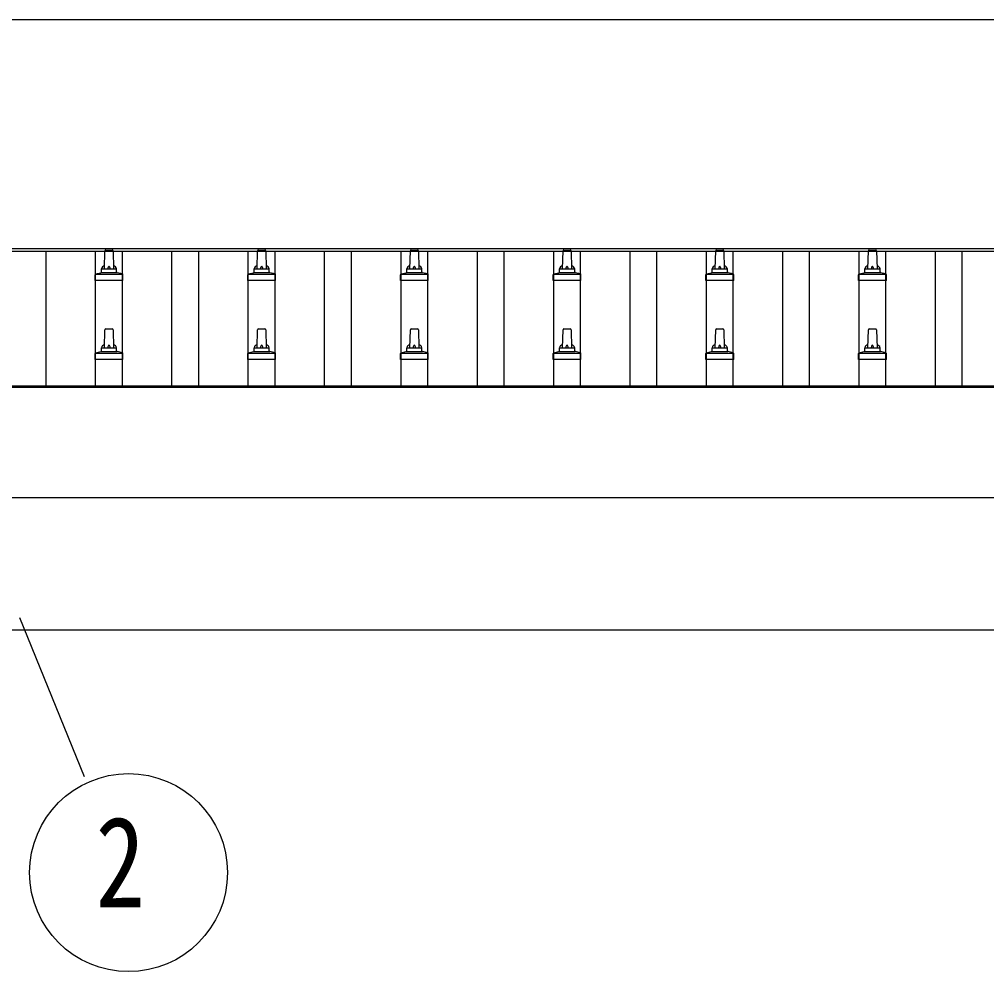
# Model space of a CAD drawing. Units: millimetres, scale not verified. Extents: x -16820 to 16820, y -11880 to 11880.
# Drawn here: x -12828 to -11561, y -1610 to -363 of the extents above; entities that cross this region are included whole.
import ezdxf
from ezdxf.enums import TextEntityAlignment as Align

# ---------------------------------------------------------------- set-up
doc = ezdxf.new("R2010")
doc.units = ezdxf.units.MM
doc.header["$LTSCALE"] = 50
for name, color, linetype in [('0-4_YKK_13', 4, 'Continuous'), ('0-5_YKK_A1', 4, 'Continuous'), ('0-6_YKK_D', 6, 'Continuous')]:
    doc.layers.add(name, color=color, linetype=linetype)
doc.styles.add('ＭＳ ゴシック', font='')
doc.styles.get('ＭＳ ゴシック').set_extended_font_data('MS Gothic')

msp = doc.modelspace()

# ---------------------------------------------------------------- linework, layer by layer
at = {"layer": '0-4_YKK_13'}
for p, q in [((-12716.92, -689.85), (-12716.19, -666.32)), ((-12715.19, -665.35), (-12706.65, -665.35)), ((-12705.65, -666.32), (-12704.92, -689.85)), ((-12516.92, -689.85), (-12516.19, -666.32)), ((-12515.19, -665.35), (-12506.65, -665.35)), ((-12505.65, -666.32), (-12504.92, -689.85)), ((-12316.92, -689.85), (-12316.19, -666.32)), ((-12315.19, -665.35), (-12306.65, -665.35)), ((-12305.65, -666.32), (-12304.92, -689.85)), ((-12116.92, -689.85), (-12116.19, -666.32)), ((-12115.19, -665.35), (-12106.65, -665.35)), ((-12105.65, -666.32), (-12104.92, -689.85)), ((-11916.92, -689.85), (-11916.19, -666.32)), ((-11915.19, -665.35), (-11906.65, -665.35)), ((-11905.65, -666.32), (-11904.92, -689.85)), ((-11716.92, -689.85), (-11716.19, -666.32)), ((-11715.19, -665.35), (-11706.65, -665.35)), ((-11705.65, -666.32), (-11704.92, -689.85)), ((-12728.79, -696.85), (-12693.05, -696.85)), ((-12728.41, -696.66), (-12721.69, -695.03)), ((-12721.3, -694.85), (-12700.54, -694.85)), ((-12720.92, -694.06), (-12720.92, -689.85)), ((-12719.92, -689.85), (-12701.92, -689.85)), ((-12700.92, -694.06), (-12700.92, -689.85)), ((-12693.44, -696.66), (-12700.16, -695.03)), ((-12528.79, -696.85), (-12493.05, -696.85)), ((-12528.41, -696.66), (-12521.69, -695.03)), ((-12521.3, -694.85), (-12500.54, -694.85)), ((-12520.92, -694.06), (-12520.92, -689.85)), ((-12519.92, -689.85), (-12501.92, -689.85)), ((-12500.92, -694.06), (-12500.92, -689.85)), ((-12493.44, -696.66), (-12500.16, -695.03)), ((-12328.79, -696.85), (-12293.05, -696.85)), ((-12328.41, -696.66), (-12321.69, -695.03)), ((-12321.3, -694.85), (-12300.54, -694.85)), ((-12320.92, -694.06), (-12320.92, -689.85)), ((-12319.92, -689.85), (-12301.92, -689.85)), ((-12300.92, -694.06), (-12300.92, -689.85)), ((-12293.44, -696.66), (-12300.16, -695.03)), ((-12128.79, -696.85), (-12093.05, -696.85)), ((-12128.41, -696.66), (-12121.69, -695.03)), ((-12121.3, -694.85), (-12100.54, -694.85)), ((-12120.92, -694.06), (-12120.92, -689.85)), ((-12119.92, -689.85), (-12101.92, -689.85)), ((-12100.92, -694.06), (-12100.92, -689.85)), ((-12093.44, -696.66), (-12100.16, -695.03)), ((-11928.79, -696.85), (-11893.05, -696.85)), ((-11928.41, -696.66), (-11921.69, -695.03)), ((-11921.3, -694.85), (-11900.54, -694.85)), ((-11920.92, -694.06), (-11920.92, -689.85)), ((-11919.92, -689.85), (-11901.92, -689.85)), ((-11900.92, -694.06), (-11900.92, -689.85)), ((-11893.44, -696.66), (-11900.16, -695.03)), ((-11728.79, -696.85), (-11693.05, -696.85)), ((-11728.41, -696.66), (-11721.69, -695.03)), ((-11721.3, -694.85), (-11700.54, -694.85)), ((-11720.92, -694.06), (-11720.92, -689.85)), ((-11719.92, -689.85), (-11701.92, -689.85)), ((-11700.92, -694.06), (-11700.92, -689.85)), ((-11693.44, -696.66), (-11700.16, -695.03)), ((-12729.17, -705.35), (-12729.17, -697.63)), ((-12692.67, -705.35), (-12729.17, -705.35)), ((-12692.67, -705.35), (-12692.67, -697.63)), ((-12529.17, -705.35), (-12529.17, -697.63)), ((-12492.67, -705.35), (-12529.17, -705.35)), ((-12492.67, -705.35), (-12492.67, -697.63)), ((-12329.17, -705.35), (-12329.17, -697.63)), ((-12292.67, -705.35), (-12329.17, -705.35)), ((-12292.67, -705.35), (-12292.67, -697.63)), ((-12129.17, -705.35), (-12129.17, -697.63)), ((-12092.67, -705.35), (-12129.17, -705.35)), ((-12092.67, -705.35), (-12092.67, -697.63)), ((-11929.17, -705.35), (-11929.17, -697.63)), ((-11892.67, -705.35), (-11929.17, -705.35)), ((-11892.67, -705.35), (-11892.67, -697.63)), ((-11729.17, -705.35), (-11729.17, -697.63)), ((-11692.67, -705.35), (-11729.17, -705.35)), ((-11692.67, -705.35), (-11692.67, -697.63)), ((-12716.92, -793.18), (-12716.19, -769.65)), ((-12715.19, -768.68), (-12706.65, -768.68)), ((-12705.65, -769.65), (-12704.92, -793.18)), ((-12516.92, -793.18), (-12516.19, -769.65)), ((-12515.19, -768.68), (-12506.65, -768.68)), ((-12505.65, -769.65), (-12504.92, -793.18)), ((-12316.92, -793.18), (-12316.19, -769.65)), ((-12315.19, -768.68), (-12306.65, -768.68)), ((-12305.65, -769.65), (-12304.92, -793.18)), ((-12116.92, -793.18), (-12116.19, -769.65)), ((-12115.19, -768.68), (-12106.65, -768.68)), ((-12105.65, -769.65), (-12104.92, -793.18)), ((-11916.92, -793.18), (-11916.19, -769.65)), ((-11915.19, -768.68), (-11906.65, -768.68)), ((-11905.65, -769.65), (-11904.92, -793.18)), ((-11716.92, -793.18), (-11716.19, -769.65)), ((-11715.19, -768.68), (-11706.65, -768.68)), ((-11705.65, -769.65), (-11704.92, -793.18)), ((-12721.3, -798.18), (-12700.54, -798.18)), ((-12720.92, -797.39), (-12720.92, -793.18)), ((-12719.92, -793.18), (-12701.92, -793.18)), ((-12700.92, -797.39), (-12700.92, -793.18)), ((-12521.3, -798.18), (-12500.54, -798.18)), ((-12520.92, -797.39), (-12520.92, -793.18)), ((-12519.92, -793.18), (-12501.92, -793.18)), ((-12500.92, -797.39), (-12500.92, -793.18)), ((-12321.3, -798.18), (-12300.54, -798.18)), ((-12320.92, -797.39), (-12320.92, -793.18)), ((-12319.92, -793.18), (-12301.92, -793.18)), ((-12300.92, -797.39), (-12300.92, -793.18)), ((-12121.3, -798.18), (-12100.54, -798.18)), ((-12120.92, -797.39), (-12120.92, -793.18)), ((-12119.92, -793.18), (-12101.92, -793.18)), ((-12100.92, -797.39), (-12100.92, -793.18)), ((-11921.3, -798.18), (-11900.54, -798.18)), ((-11920.92, -797.39), (-11920.92, -793.18)), ((-11919.92, -793.18), (-11901.92, -793.18)), ((-11900.92, -797.39), (-11900.92, -793.18)), ((-11721.3, -798.18), (-11700.54, -798.18)), ((-11720.92, -797.39), (-11720.92, -793.18)), ((-11719.92, -793.18), (-11701.92, -793.18)), ((-11700.92, -797.39), (-11700.92, -793.18)), ((-12729.17, -808.68), (-12729.17, -800.97)), ((-12692.67, -808.68), (-12729.17, -808.68)), ((-12728.79, -800.18), (-12693.05, -800.18)), ((-12728.41, -799.99), (-12721.69, -798.36)), ((-12693.44, -799.99), (-12700.16, -798.36)), ((-12692.67, -808.68), (-12692.67, -800.97)), ((-12529.17, -808.68), (-12529.17, -800.97)), ((-12492.67, -808.68), (-12529.17, -808.68)), ((-12528.79, -800.18), (-12493.05, -800.18)), ((-12528.41, -799.99), (-12521.69, -798.36)), ((-12493.44, -799.99), (-12500.16, -798.36)), ((-12492.67, -808.68), (-12492.67, -800.97)), ((-12329.17, -808.68), (-12329.17, -800.97)), ((-12292.67, -808.68), (-12329.17, -808.68)), ((-12328.79, -800.18), (-12293.05, -800.18)), ((-12328.41, -799.99), (-12321.69, -798.36)), ((-12293.44, -799.99), (-12300.16, -798.36)), ((-12292.67, -808.68), (-12292.67, -800.97)), ((-12129.17, -808.68), (-12129.17, -800.97)), ((-12092.67, -808.68), (-12129.17, -808.68)), ((-12128.79, -800.18), (-12093.05, -800.18)), ((-12128.41, -799.99), (-12121.69, -798.36)), ((-12093.44, -799.99), (-12100.16, -798.36)), ((-12092.67, -808.68), (-12092.67, -800.97)), ((-11929.17, -808.68), (-11929.17, -800.97)), ((-11892.67, -808.68), (-11929.17, -808.68)), ((-11928.79, -800.18), (-11893.05, -800.18)), ((-11928.41, -799.99), (-11921.69, -798.36)), ((-11893.44, -799.99), (-11900.16, -798.36)), ((-11892.67, -808.68), (-11892.67, -800.97)), ((-11729.17, -808.68), (-11729.17, -800.97)), ((-11692.67, -808.68), (-11729.17, -808.68)), ((-11728.79, -800.18), (-11693.05, -800.18)), ((-11728.41, -799.99), (-11721.69, -798.36)), ((-11693.44, -799.99), (-11700.16, -798.36)), ((-11692.67, -808.68), (-11692.67, -800.97))]:
    msp.add_line(p, q, dxfattribs=at)
for centre, radius, start, end in [((-12715.19, -666.35), 1, 90, 178.60509), ((-12706.65, -666.35), 1, 1.39491, 90), ((-12515.19, -666.35), 1, 90, 178.60509), ((-12506.65, -666.35), 1, 1.39491, 90), ((-12315.19, -666.35), 1, 90, 178.60509), ((-12306.65, -666.35), 1, 1.39491, 90), ((-12115.19, -666.35), 1, 90, 178.60509), ((-12106.65, -666.35), 1, 1.39491, 90), ((-11915.19, -666.35), 1, 90, 178.60509), ((-11906.65, -666.35), 1, 1.39491, 90), ((-11715.19, -666.35), 1, 90, 178.60509), ((-11706.65, -666.35), 1, 1.39491, 90), ((-12728.17, -697.63), 1, 103.62699, 180), ((-12721.92, -694.06), 1, 283.62699, 0), ((-12716.84, -690.48), 4.13, 90, 171.17633), ((-12719.92, -690.85), 1, 90, 180), ((-12707.59, -689.85), 4.83, 133.60282, 180), ((-12714.25, -689.85), 4.83, 0, 46.39718), ((-12705.01, -690.48), 4.13, 8.82367, 90), ((-12701.92, -690.85), 1, 0, 90), ((-12699.92, -694.06), 1, 180, 256.37301), ((-12693.67, -697.63), 1, 0, 76.37301), ((-12528.17, -697.63), 1, 103.62699, 180), ((-12521.92, -694.06), 1, 283.62699, 0), ((-12516.84, -690.48), 4.13, 90, 171.17633), ((-12519.92, -690.85), 1, 90, 180), ((-12507.59, -689.85), 4.83, 133.60282, 180), ((-12514.25, -689.85), 4.83, 0, 46.39718), ((-12505.01, -690.48), 4.13, 8.82367, 90), ((-12501.92, -690.85), 1, 0, 90), ((-12499.92, -694.06), 1, 180, 256.37301), ((-12493.67, -697.63), 1, 0, 76.37301), ((-12328.17, -697.63), 1, 103.62699, 180), ((-12321.92, -694.06), 1, 283.62699, 0), ((-12316.84, -690.48), 4.13, 90, 171.17633), ((-12319.92, -690.85), 1, 90, 180), ((-12307.59, -689.85), 4.83, 133.60282, 180), ((-12314.25, -689.85), 4.83, 0, 46.39718), ((-12305.01, -690.48), 4.13, 8.82367, 90), ((-12301.92, -690.85), 1, 0, 90), ((-12299.92, -694.06), 1, 180, 256.37301), ((-12293.67, -697.63), 1, 0, 76.37301), ((-12128.17, -697.63), 1, 103.62699, 180), ((-12121.92, -694.06), 1, 283.62699, 0), ((-12116.84, -690.48), 4.13, 90, 171.17633), ((-12119.92, -690.85), 1, 90, 180), ((-12107.59, -689.85), 4.83, 133.60282, 180), ((-12114.25, -689.85), 4.83, 0, 46.39718), ((-12105.01, -690.48), 4.13, 8.82367, 90), ((-12101.92, -690.85), 1, 0, 90), ((-12099.92, -694.06), 1, 180, 256.37301), ((-12093.67, -697.63), 1, 0, 76.37301), ((-11928.17, -697.63), 1, 103.62699, 180), ((-11921.92, -694.06), 1, 283.62699, 0), ((-11916.84, -690.48), 4.13, 90, 171.17633), ((-11919.92, -690.85), 1, 90, 180), ((-11907.59, -689.85), 4.83, 133.60282, 180), ((-11914.25, -689.85), 4.83, 0, 46.39718), ((-11905.01, -690.48), 4.13, 8.82367, 90), ((-11901.92, -690.85), 1, 0, 90), ((-11899.92, -694.06), 1, 180, 256.37301), ((-11893.67, -697.63), 1, 0, 76.37301), ((-11728.17, -697.63), 1, 103.62699, 180), ((-11721.92, -694.06), 1, 283.62699, 0), ((-11716.84, -690.48), 4.13, 90, 171.17633), ((-11719.92, -690.85), 1, 90, 180), ((-11707.59, -689.85), 4.83, 133.60282, 180), ((-11714.25, -689.85), 4.83, 0, 46.39718), ((-11705.01, -690.48), 4.13, 8.82367, 90), ((-11701.92, -690.85), 1, 0, 90), ((-11699.92, -694.06), 1, 180, 256.37301), ((-11693.67, -697.63), 1, 0, 76.37301), ((-12715.19, -769.68), 1, 90, 178.60509), ((-12706.65, -769.68), 1, 1.39491, 90), ((-12515.19, -769.68), 1, 90, 178.60509), ((-12506.65, -769.68), 1, 1.39491, 90), ((-12315.19, -769.68), 1, 90, 178.60509), ((-12306.65, -769.68), 1, 1.39491, 90), ((-12115.19, -769.68), 1, 90, 178.60509), ((-12106.65, -769.68), 1, 1.39491, 90), ((-11915.19, -769.68), 1, 90, 178.60509), ((-11906.65, -769.68), 1, 1.39491, 90), ((-11715.19, -769.68), 1, 90, 178.60509), ((-11706.65, -769.68), 1, 1.39491, 90), ((-12721.92, -797.39), 1, 283.62699, 0), ((-12716.84, -793.81), 4.13, 90, 171.17633), ((-12719.92, -794.18), 1, 90, 180), ((-12707.59, -793.18), 4.83, 133.60282, 180), ((-12714.25, -793.18), 4.83, 0, 46.39718), ((-12705.01, -793.81), 4.13, 8.82367, 90), ((-12701.92, -794.18), 1, 0, 90), ((-12699.92, -797.39), 1, 180, 256.37301), ((-12521.92, -797.39), 1, 283.62699, 0), ((-12516.84, -793.81), 4.13, 90, 171.17633), ((-12519.92, -794.18), 1, 90, 180), ((-12507.59, -793.18), 4.83, 133.60282, 180), ((-12514.25, -793.18), 4.83, 0, 46.39718), ((-12505.01, -793.81), 4.13, 8.82367, 90), ((-12501.92, -794.18), 1, 0, 90), ((-12499.92, -797.39), 1, 180, 256.37301), ((-12321.92, -797.39), 1, 283.62699, 0), ((-12316.84, -793.81), 4.13, 90, 171.17633), ((-12319.92, -794.18), 1, 90, 180), ((-12307.59, -793.18), 4.83, 133.60282, 180), ((-12314.25, -793.18), 4.83, 0, 46.39718), ((-12305.01, -793.81), 4.13, 8.82367, 90), ((-12301.92, -794.18), 1, 0, 90), ((-12299.92, -797.39), 1, 180, 256.37301), ((-12121.92, -797.39), 1, 283.62699, 0), ((-12116.84, -793.81), 4.13, 90, 171.17633), ((-12119.92, -794.18), 1, 90, 180), ((-12107.59, -793.18), 4.83, 133.60282, 180), ((-12114.25, -793.18), 4.83, 0, 46.39718), ((-12105.01, -793.81), 4.13, 8.82367, 90), ((-12101.92, -794.18), 1, 0, 90), ((-12099.92, -797.39), 1, 180, 256.37301), ((-11921.92, -797.39), 1, 283.62699, 0), ((-11916.84, -793.81), 4.13, 90, 171.17633), ((-11919.92, -794.18), 1, 90, 180), ((-11907.59, -793.18), 4.83, 133.60282, 180), ((-11914.25, -793.18), 4.83, 0, 46.39718), ((-11905.01, -793.81), 4.13, 8.82367, 90), ((-11901.92, -794.18), 1, 0, 90), ((-11899.92, -797.39), 1, 180, 256.37301), ((-11721.92, -797.39), 1, 283.62699, 0), ((-11716.84, -793.81), 4.13, 90, 171.17633), ((-11719.92, -794.18), 1, 90, 180), ((-11707.59, -793.18), 4.83, 133.60282, 180), ((-11714.25, -793.18), 4.83, 0, 46.39718), ((-11705.01, -793.81), 4.13, 8.82367, 90), ((-11701.92, -794.18), 1, 0, 90), ((-11699.92, -797.39), 1, 180, 256.37301), ((-12728.17, -800.97), 1, 103.62699, 180), ((-12693.67, -800.97), 1, 0, 76.37301), ((-12528.17, -800.97), 1, 103.62699, 180), ((-12493.67, -800.97), 1, 0, 76.37301), ((-12328.17, -800.97), 1, 103.62699, 180), ((-12293.67, -800.97), 1, 0, 76.37301), ((-12128.17, -800.97), 1, 103.62699, 180), ((-12093.67, -800.97), 1, 0, 76.37301), ((-11928.17, -800.97), 1, 103.62699, 180), ((-11893.67, -800.97), 1, 0, 76.37301), ((-11728.17, -800.97), 1, 103.62699, 180), ((-11693.67, -800.97), 1, 0, 76.37301)]:
    msp.add_arc(centre, radius, start, end, dxfattribs=at)
at = {"layer": '0-5_YKK_A1'}
for p, q in [((-13733.92, -663.33), (-8333.42, -663.33)), ((-13733.92, -666.91), (-8310.92, -666.91)), ((-12793.42, -842.94), (-12793.42, -666.91)), ((-12728.42, -842.94), (-12728.42, -666.91)), ((-12693.42, -842.94), (-12693.42, -666.91)), ((-12628.42, -842.94), (-12628.42, -666.91)), ((-12593.42, -842.94), (-12593.42, -666.91)), ((-12528.42, -842.94), (-12528.42, -666.91)), ((-12493.42, -842.94), (-12493.42, -666.91)), ((-12428.42, -842.94), (-12428.42, -666.91)), ((-12393.42, -842.94), (-12393.42, -666.91)), ((-12328.42, -842.94), (-12328.42, -666.91)), ((-12293.42, -842.94), (-12293.42, -666.91)), ((-12228.42, -842.94), (-12228.42, -666.91)), ((-12193.42, -842.94), (-12193.42, -666.91)), ((-12128.42, -842.94), (-12128.42, -666.91)), ((-12093.42, -842.94), (-12093.42, -666.91)), ((-12028.42, -842.94), (-12028.42, -666.91)), ((-11993.42, -842.94), (-11993.42, -666.91)), ((-11928.42, -842.94), (-11928.42, -666.91)), ((-11893.42, -842.94), (-11893.42, -666.91)), ((-11828.42, -842.94), (-11828.42, -666.91)), ((-11793.42, -842.94), (-11793.42, -666.91)), ((-11728.42, -842.94), (-11728.42, -666.91)), ((-11693.42, -842.94), (-11693.42, -666.91)), ((-11628.42, -842.94), (-11628.42, -666.91)), ((-11593.42, -842.94), (-11593.42, -666.91)), ((-13733.92, -843.16), (-8320.92, -843.16)), ((-13729.22, -844.71), (-8320.92, -844.71)), ((-8320.92, -989.59), (-13729.22, -989.59)), ((-8325.92, -1163), (-13606.92, -1163))]:
    msp.add_line(p, q, dxfattribs=at)
at = {"layer": '0-6_YKK_D'}
for p, q in [((-13545.92, -363.33), (-5475.92, -363.33)), ((-12828.27, -1146.41), (-12743.6, -1354.63))]:
    msp.add_line(p, q, dxfattribs=at)
msp.add_circle((-12685.33, -1480.39), 129.6, dxfattribs=at)

# ---------------------------------------------------------------- texts
at = {"layer": '0-6_YKK_D', "style": 'ＭＳ ゴシック', "width": 0.8}
msp.add_text('2', height=118.8, dxfattribs=at).set_placement((-12728.53, -1561.39), align=Align.BOTTOM_LEFT)

doc.saveas('drawing.dxf')
